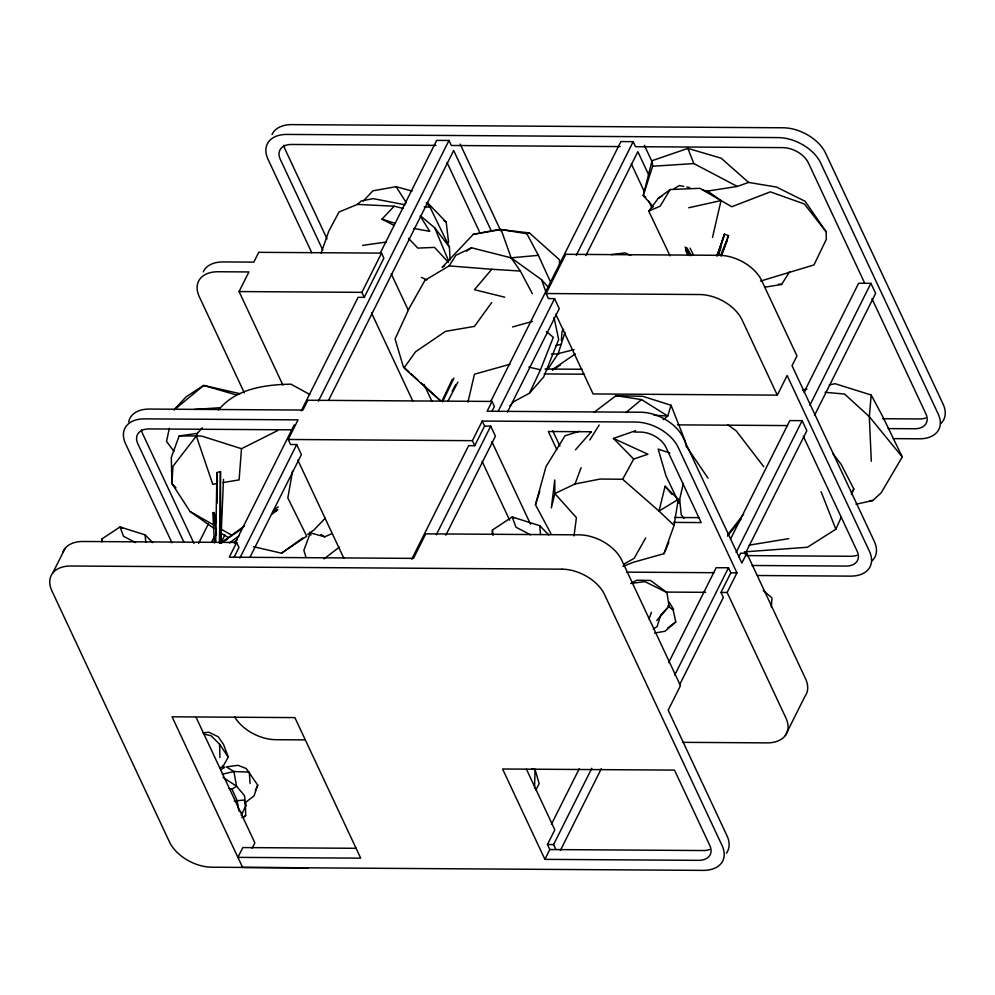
<?xml version="1.0" encoding="UTF-8"?>
<svg xmlns="http://www.w3.org/2000/svg" width="995" height="995" viewBox="0 0 995 995"><rect width="100%" height="100%" fill="white"/><g stroke="black" fill="none" stroke-linecap="round" stroke-linejoin="round"><path stroke-width="1.49" d="M219.447 543.282L220.467 471.468L220.803 543.133L227.382 539.24M215.716 542.001L216.935 472.575L219.286 471.841M101.938 541.74L102.05 538.842L120.034 526.952L145.108 534.875L152.695 542.573M492.251 534.477L492.425 530.024L512.176 516.977L539.713 525.683L548.78 534.887M223.502 479.279L220.803 543.133L230.915 536.268M771.336 606.925L771.971 597.908L763.252 590.458M277.655 430.574L241.499 448.708L239.099 479.888L223.017 482.575M561.329 340.489L562.038 331.584L563.58 329.283M534.564 788.077L535.049 769.421L532.114 768.774M829.233 384.854L835.153 383.722L871.197 395.015L869.319 416.656L871.297 461.245M574.015 535.932L576.416 517.661L554.862 493.557L554.775 479.963L551.354 507.935L554.862 493.557L575.023 483.968L600.196 479.043L622.671 479.267L659.013 511.082L674.05 525.447L663.976 553.668L633.044 562.362L622.969 566.453M674.05 525.447L678.279 499.366L665.095 486.269L659.013 511.082L678.279 499.366L678.864 502.761L683.316 483.446M292.518 471.232L287.829 497.935L306.721 536.168L281.535 553.195L253.526 546.703M169.324 428.323L166.538 441.444L173.951 451.357M712.519 237.395L721.039 200.58L707.569 191.077L703.104 190.207M467.961 402.117L474.466 374.219L510 364.245M760.528 281.075L813.972 264.944L826.323 239.335L826.136 231.785L805.092 201.264L776.523 187.072L748.601 182.421L721.164 158.193L687.881 148.392L652.048 160.692L643.243 195.555L653.354 206.873M241.263 815.564L245.74 805.726L244.496 795.664L236.561 786.212L223.017 777.356M550.844 533.457L535.472 504.726L546.031 466.555L565.048 435.735L579.277 431.308M594.003 412.365L616.004 395.687L642.708 396.296L671.053 405.263L667.757 416.034L663.093 419.666M718.216 254.683L724.509 234.186L728.539 235.591L721.499 255.852M535.472 504.726L539.763 491.231M718.539 254.77L720.865 247.481M547.499 369.68L558.17 353.635L565.011 332.318M652.048 160.692L652.645 166.252L643.243 195.555L645.792 197.097M717.171 255.715L724.509 234.186L716.922 256.001M321.124 253.053L328.773 231.188L339.009 212.022L357.441 204.398L361.284 200.953L373.15 198.639L404.94 204.734M250.068 783.5L249.297 772.12L233.912 771.535L226.375 766.896L237.979 765.304L246.2 768.513L257.755 785.192L253.999 795.925L245.019 802.778M202.308 427.825L197.271 433.422L179.175 435.909L171.302 457.426L171.936 483.582L190.082 511.554L214.049 528.407M649.001 618.99L651.451 612.311M175.966 487.799L171.936 483.582L172.931 466.381L196.326 435.984L197.271 433.422M310.291 532.997L303.861 550.384L306.05 557.461M575.023 483.968L581.117 467.662M509.9 405.91L513.905 401.557L529.452 393.224L540.472 369.792L553.307 337.342L546.404 331.596M720.641 255.528L728.539 235.591M721.039 255.64L727.444 240.044M663.976 553.668L668.926 542.076M744.36 551.877L807.418 547.262L835.862 529.24L841.434 516.753M851.359 494.552L853.834 488.993L841.024 464.118L832.641 453.347M255.317 790.577L257.755 785.192M441.904 401.196L452.352 379.294M442.514 401.793L453.981 378.137M52.735 573.033L65.011 548.519M282.841 384.99L239.086 291.56L248.912 271.946L218.216 271.747A35.086 21.89 26.6 0 0 199.274 296.647L244.322 392.863M198.614 543.394L208.341 523.979M211.574 542.126L214.348 536.579M224.87 534.999L220.728 543.282L220.43 540.098M234.919 543.32L294.246 424.853M301.236 410.885L358.101 297.331L364.245 297.368L383.883 258.14L381.533 253.116L258.737 252.32L253.825 262.133L223.129 261.934A35.086 21.89 26.6 0 0 203.254 271.859M380.525 252.556L436.693 140.394L448.969 140.469L451.32 145.494L620.134 146.588M62.859 552.399A35.086 21.89 26.6 0 1 83.145 541.479L236.636 542.474L229.273 557.188L413.46 558.382L425.748 533.855L579.239 534.85A35.086 21.89 26.6 0 1 621.701 560.148L680.468 685.654L668.192 710.169L726.959 835.676A35.086 21.89 26.6 0 1 726.412 853.188M250.093 557.051L301.398 454.578L296.697 444.541L290.565 444.504L288.214 439.479L298.04 419.865L144.536 418.87A35.086 21.89 26.6 0 0 125.594 443.782L171.948 542.785M364.245 297.368L361.894 292.356L381.533 253.116M234.074 557.299L238.987 547.499L236.636 542.474M239.845 558.096L296.697 444.541M318.425 401.147L448.969 140.469M328.686 400.102L453.67 150.519L491.567 231.425M252.208 848.25L254.882 842.889L196.114 717.395M411.756 559.202L468.62 445.648L474.764 445.698L484.577 426.071L482.227 421.059L635.73 422.042A35.086 21.89 26.6 0 1 678.18 447.352L736.947 572.846L727.134 592.473L785.901 717.967A35.086 21.89 26.6 0 1 766.958 742.879L682.533 742.332M491.045 400.873L620.88 141.588L633.168 141.663L635.519 146.688L782.878 147.633A21.057 13.134 26.6 0 1 808.35 162.819L864.767 283.301M474.764 445.698L472.414 440.673L482.227 421.059M128.653 421.843A35.086 21.89 26.6 0 1 149.449 409.069L302.94 410.052L307.853 400.251L492.052 401.433L487.14 411.246L640.643 412.241A35.086 21.89 26.6 0 1 683.092 437.539L741.86 563.046L746.772 553.232L740.641 553.195L738.8 556.877M507.537 411.967L559.277 308.637L554.576 298.599L548.432 298.562L546.081 293.537L565.732 254.31L719.236 255.305A35.086 21.89 26.6 0 1 761.685 280.602L796.945 355.899L792.032 365.712L874.307 541.417A35.086 21.89 26.6 0 1 872.068 560.844M491.953 411.358L494.403 406.457L492.052 401.433M436.308 534.788L490.722 426.121L484.577 426.071M498.408 410.773L554.576 298.599M576.304 255.217L633.168 141.663M445.822 535.198L495.423 436.158L490.722 426.121M585.856 255.566L637.87 151.7L649.163 175.829M535.994 789.918L539.141 783.612L535.049 769.421M551.466 824.221L579.301 768.637M544.899 859.357L502.587 768.998L674.498 770.105L709.771 845.402A21.057 13.134 26.6 0 1 698.403 860.352L544.899 859.357L549.812 849.543L547.461 844.531L554.824 829.818L526.467 769.247M555.757 314.196L593.107 393.945L777.294 395.139L787.12 375.513L869.394 551.218A35.086 21.89 26.6 0 1 850.451 576.13L757.431 575.52M555.956 849.581L553.606 844.568L591.801 768.277M560.384 850.439L601.366 768.613M668.652 662.633L716.176 567.71L728.464 567.784L730.815 572.809L720.989 592.423L723.34 597.448L679.647 684.684M730.392 539.327L789.856 420.574L802.144 420.661L806.846 430.698L745.068 554.053M804.059 392.229L858.623 283.252L870.911 283.339L875.612 293.376L814.532 415.35M674.734 675.083L728.464 567.784M736.151 552.436L802.144 420.661M809.83 405.301L870.911 283.339M785.354 735.479L805.005 696.239A35.086 21.89 26.6 0 0 805.54 678.739L746.772 553.232M452.19 391.309L455.673 384.58M447.887 401.234L457.924 382.08M622.671 479.267L633.691 459.056L647.919 454.23L613.455 438.422L635.569 430.711M645.655 537.984L634.213 558.319L623.504 564.339M202.93 732.817L208.95 732.245L218.278 736.822L223.564 744.509L228.265 757.108L222.644 767.045L219.907 767.68M871.197 395.015L882.963 417.029L902.254 456.954L881.135 492.886L872.64 500.584L856.011 504.241M826.136 231.785L804.346 203.975L770.341 191.848L731.76 206.749L699.895 188.316L670.207 189.535L660.17 206.189L648.715 211.089L670.058 255.852M589.799 440.001L599.177 425.027M764.881 287.182L781.61 284.458L789.62 271.71M851.384 492.898L853.834 488.993M408.908 371.844L403.311 366.732L395.077 338.959L409.219 308.263L424.977 280.267L449.093 265.901L455.934 255.23L471.53 247.792L511.131 257.829L538.357 255.342L550.981 282.978M491.717 302.542L474.441 326.385L445.561 331.347L415.537 351.807L404.057 367.926L440.101 400.475M648.715 211.089L658.23 198.366L670.207 189.535M727.731 534.701L743.613 514.191M727.42 536.168L740.914 519.514M532.35 293.674L520.348 271.026L491.779 269.272L474.441 289.707L504.751 297.194M656.787 620.519L669.026 606.291L666.961 592.547L650.469 580.433L636.887 580.234L631.75 582.846M529.452 393.224L543.705 376.981L558.68 339.581L553.991 317.33M575.483 449.802L591.378 431.681M218.44 409.94C236.25 388.485 264.794 384.692 290.988 384.169L309.731 394.455M363.374 200.94L372.864 190.829L396.085 186.687L412.042 191.052M174.05 409.741L186.301 396.682L203.701 385.438L240.044 393.697M559.526 264.359L559.501 259.807L529.415 232.929L499.229 229.41L473.309 234.322L442.128 267.369L444.678 265.677M394.119 225.455L381.968 219.124L394.194 206.201L403.012 208.428M669.026 606.291L660.755 614.985L657.16 626.464L653.392 629.014M325.253 518.184L314.034 529.875L307.778 534.352M667.919 605.582L673.217 610.296L675.792 621.925L664.946 631.29L654.611 633.044M625.867 412.614L641.539 399.58L667.757 416.034L653.926 415.238M174.212 409.853L203.701 385.438L236.288 394.928M243.725 817.243L245.678 815.713L245.454 801.734M323.984 558.904L339.382 547.101M667.657 628.019L675.792 621.925M229.347 542.984L239.136 535.745M273.401 510.423L278.301 506.803M233.601 542.449L237.27 539.738M271.535 514.415L277.655 509.888M244.546 525.87L220.803 543.133L220.38 535.459M281.535 553.195L302.778 537.947M552.337 369.692L575.321 353.859M233.439 534.539L241.026 529.39M466.419 251.2L471.53 247.792M273.749 512.288L277.568 509.763M228.999 788.463L231.972 789.172L236.561 786.212L233.912 771.535L222.246 774.259M552.499 370.053L560.297 365.09M658.23 198.366L662.185 195.965M674.05 188.751L679.324 185.555L683.789 186.426M273.513 511.977L277.468 509.639M220.778 769.608L224.696 767.431L222.42 765.578M241.847 817.629L245.678 815.713M310.204 532.822L324.768 536.84L331.832 533.668M555.707 345.501L561.404 344.295M707.569 191.077L737.283 186.438L748.601 182.421M473.309 234.322L501.07 229.534L526.852 233.725L529.415 232.929M512.549 326.957L532.325 321.435M558.17 353.635L574.115 349.618M688.714 207.756L721.039 200.58M802.579 389.928L807.02 389.082M234.198 801.074L244.136 800.005L245.74 805.726M217.171 483.558L212.781 484.291L196.326 435.984L179.175 435.909M749.223 545.136L788.699 538.656M362.566 245.392L386.545 242.009M630.681 583.48L644.872 581.615L666.961 592.547M611.428 254.645L625.059 252.892L630.718 255.454M652.645 166.252L693.813 163.566L737.283 186.438M194.448 409.418L220.455 407.701M551.342 354.021L558.78 353.884M869.605 500.634L872.64 500.584M435.972 145.394L291.684 144.462A21.057 13.134 26.6 0 0 280.316 159.399L322.766 250.043M239.086 291.56L361.894 292.356M546.081 293.537L699.584 294.532A35.086 21.89 26.6 0 1 742.034 319.83L777.294 395.139M545.011 369.033L582.162 369.269M544.103 373.946L584.351 374.207M882.59 418.721L919.43 418.957A21.057 13.134 26.6 0 0 925.648 417.962M677.558 424.865L787.567 425.574M888.149 428.596L914.517 428.758A21.057 13.134 26.6 0 0 925.885 413.82L871.981 298.687M291.995 429.84L149.238 428.92A21.057 13.134 26.6 0 0 137.87 443.857L183.913 542.188M591.316 431.768L548.332 431.494L556.79 449.566M634.288 432.054L640.432 432.091A21.057 13.134 26.6 0 1 665.904 447.265L701.164 522.574L673.54 522.387M893.286 438.633L919.218 438.807A35.086 21.89 26.6 0 0 938.161 413.895L820.626 162.894A35.086 21.89 26.6 0 0 778.177 137.596L286.983 134.424A35.086 21.89 26.6 0 0 268.041 159.324L311.783 252.755M288.214 439.479L472.414 440.673M674.461 517.475L699.012 517.636M746.287 555.596L850.663 556.28A21.057 13.134 26.6 0 0 856.882 555.285M752.12 565.483L845.75 566.08A21.057 13.134 26.6 0 0 857.118 551.143L803.326 436.258M626.44 572.137L713.925 572.697M730.815 572.809L736.947 572.846M665.73 592.075L705.642 592.323M720.989 592.423L727.134 592.473M305.216 739.894L275.764 739.695A35.086 21.89 26.6 0 1 234.584 716.823M547.461 844.531L553.606 844.568M356.409 848.3L242.817 847.566L237.904 857.367L360.7 858.163L294.881 717.606L172.085 716.81L242.606 867.416L308.388 867.839M549.812 849.543L703.303 850.538A21.057 13.134 26.6 0 0 709.522 849.556M196.326 435.984L201.811 436.108L241.499 448.708M357.441 204.398L394.194 206.201M449.093 265.901L491.779 269.272M802.604 390.338L805.602 390.6M825.079 392.316L844.568 394.032L869.319 416.656L902.254 456.954M424.181 206.761L430.076 207.296L449.417 247.046L450.076 259.919M778.612 284.085L781.61 284.458M616.004 395.687L641.539 399.58M413.746 228.452L429.728 231.325L420.126 215.965M686.761 187.01L689.734 187.595M528.892 367.105L540.472 369.792M204.124 734.099L211.139 735.778L219.572 744.223L228.265 757.108M381.968 219.124L394.953 223.266M669.846 453.086L658.18 449.056L665.978 475.884L678.864 502.761M421.407 277.418L426.793 279.918M514.067 517.86L512.176 516.977L515.995 527.238L530.522 534.788M122.609 528.171L120.034 526.952L123.517 536.305L135.606 542.586M228.191 537.462L220.355 532.847M190.082 511.554L213.913 525.086M220.542 528.842L232.457 535.608M320.863 534.477L324.768 536.84M241.959 812.853L238.775 810.626L237.146 800.565L231.972 789.172M443.72 220.43L446.183 222.159L448.608 242.581M501.07 229.534L511.131 257.829L541.541 279.67L548.705 287.766M727.594 424.604L736.176 430.835L763.737 466.692M420.773 216.089L434.74 227.843L449.417 247.046M411.146 373.884L417.863 380.015M421.221 383.087L440.263 400.45M613.455 438.422L633.691 459.056M427.29 202.482L446.183 222.159M408.522 238.377L417.838 248.103L434.517 247.394L448.546 262.456M665.095 486.269L671.986 494.515M426.308 202.781L430.076 207.296M683.938 518.445L681.239 514.738L679.684 499.552M511.131 257.829L520.348 271.026M687.197 447.551L708.042 478.185M396.085 186.687L406.383 202.831M669.113 602.087L673.615 609.413M686.811 247.854L690.741 254.558M686.339 247.78L690.729 255.777M526.852 233.725L538.357 255.342M690.02 248.116L693.503 255.031M685.132 246.996L689.174 255.404M685.356 249.932L688.055 255.541M644.374 145.307L652.272 162.16M631.24 163.69L644.35 191.699M648.765 201.114L651.961 207.943M460.175 144.113L500.833 230.939M447.041 162.496L479.279 231.35M552.735 430.76L559.899 446.046M491.903 441.705L530.509 524.154M482.077 461.332L509.627 520.161M391.209 273.762L408.224 310.104M423.957 384.294L431.793 401.022M371.558 313.002L412.776 401.035M327.019 238.837L285.229 149.598A21.057 13.134 26.6 0 1 283.973 145.245M297.828 460.038L343.797 558.183M309.632 532.313L310.938 535.099M194.013 543.457L142.782 434.044A21.057 13.134 26.6 0 1 141.526 429.703M434.74 227.843L448.558 260.914M671.053 405.263L685.169 441.034L686.289 446.767M821.074 491.617L835.862 529.24M687.881 148.392L693.813 163.566M541.541 279.67L546.131 292.642M214.211 512.363L216.4 522.624M213.502 512.599L216.425 535.148M492.425 530.024L493.06 535.31M102.05 538.842L102.336 541.243M539.713 525.683L540.534 534.439M145.108 534.875L145.805 542.263M217.445 481.779L216.935 472.575L217.221 503.035M212.818 512.661L214.46 542.934M220.417 534.079L220.803 543.133L220.691 529.365M219.572 744.223L219.932 757.506M940.835 423.522A35.086 21.89 26.6 0 0 943.073 404.094L825.539 153.081A35.086 21.89 26.6 0 0 783.09 127.783L291.896 124.611A35.086 21.89 26.6 0 0 272.021 134.536M562.051 569.177L70.856 566.006A35.086 21.89 26.6 0 0 51.914 590.906L169.448 841.919A35.086 21.89 26.6 0 0 211.91 867.217L703.104 870.389A35.086 21.89 26.6 0 0 722.047 845.489L604.5 594.475A35.086 21.89 26.6 0 0 562.051 569.177"/></g></svg>
